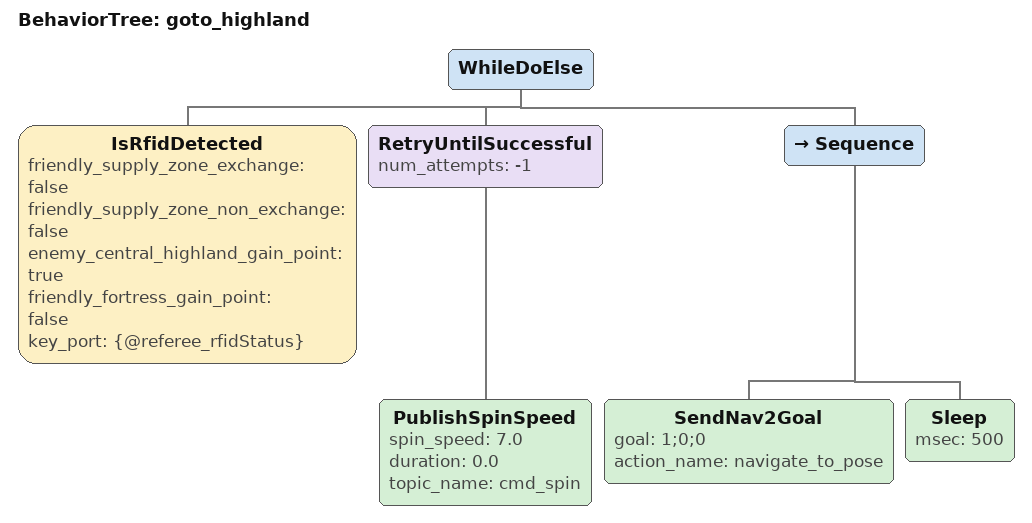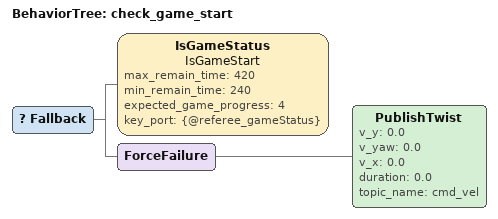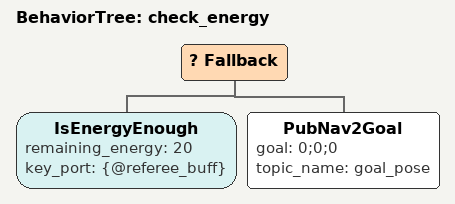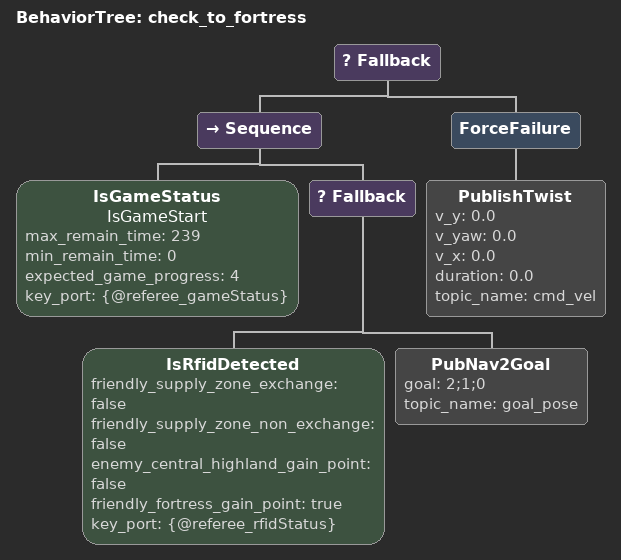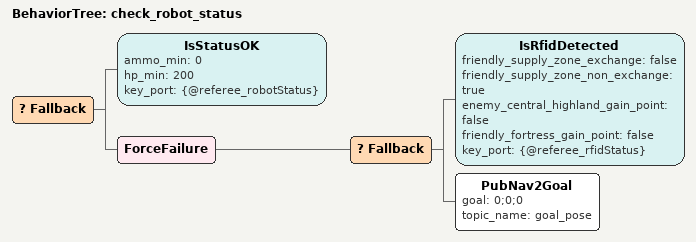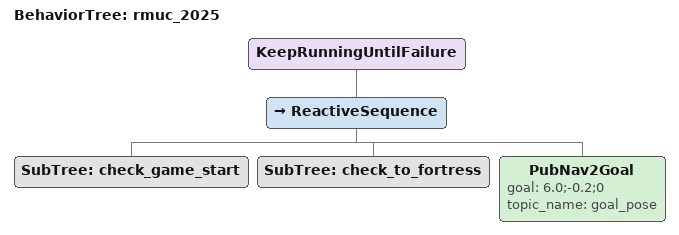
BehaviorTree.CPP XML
<?xml version="1.0" encoding="UTF-8"?>
<root BTCPP_format="4">
  <BehaviorTree ID="goto_highland">
    <WhileDoElse>
      <IsRfidDetected friendly_supply_zone_exchange="false"
                      friendly_supply_zone_non_exchange="false"
                      enemy_central_highland_gain_point="true"
                      friendly_fortress_gain_point="false"
                      key_port="{@referee_rfidStatus}"/>
      <RetryUntilSuccessful num_attempts="-1">
        <PublishSpinSpeed spin_speed="7.0"
                            duration="0.0"
                            topic_name="cmd_spin"/>
      </RetryUntilSuccessful>
      <Sequence>
        <SendNav2Goal goal="1;0;0"
                      action_name="navigate_to_pose"/>
        <Sleep msec="500"/>
      </Sequence>
    </WhileDoElse>
  </BehaviorTree>
  <BehaviorTree ID="check_game_start">
    <Fallback>
      <IsGameStatus name="IsGameStart"
                    max_remain_time="420"
                    min_remain_time="240"
                    expected_game_progress="4"
                    key_port="{@referee_gameStatus}"/>
      <ForceFailure>
          <PublishTwist v_y="0.0"
                        v_yaw="0.0"
                        v_x="0.0"
                        duration="0.0"
                        topic_name="cmd_vel"/>
      </ForceFailure>
    </Fallback>
  </BehaviorTree>
    <BehaviorTree ID="check_energy">
    <Fallback>
      <IsEnergyEnough remaining_energy="20"
                      key_port="{@referee_buff}"/>

      <PubNav2Goal    goal="0;0;0"
                      topic_name="goal_pose"/>
    </Fallback>
  </BehaviorTree>

  <BehaviorTree ID="check_to_fortress">
    <Fallback>
      <Sequence>
        <IsGameStatus name="IsGameStart"
                      max_remain_time="239"
                      min_remain_time="0"
                      expected_game_progress="4"
                      key_port="{@referee_gameStatus}"/>
        <Fallback>
          <IsRfidDetected friendly_supply_zone_exchange="false"
                        friendly_supply_zone_non_exchange="false"
                        enemy_central_highland_gain_point="false"
                        friendly_fortress_gain_point="true"
                        key_port="{@referee_rfidStatus}"/>
          <PubNav2Goal goal="2;1;0"
                        topic_name="goal_pose"/>
        </Fallback>
      </Sequence>
      <ForceFailure>
        <PublishTwist v_y="0.0"
                      v_yaw="0.0"
                      v_x="0.0"
                      duration="0.0"
                      topic_name="cmd_vel"/>
      </ForceFailure>
    </Fallback>
  </BehaviorTree>
  <BehaviorTree ID="check_robot_status">
    <Fallback>
      <IsStatusOK ammo_min="0"
                  hp_min="200"
                  key_port="{@referee_robotStatus}"/>
      <ForceFailure>
        <Fallback>
          <IsRfidDetected friendly_supply_zone_exchange="false"
                          friendly_supply_zone_non_exchange="true"
                          enemy_central_highland_gain_point="false"
                          friendly_fortress_gain_point="false"
                          key_port="{@referee_rfidStatus}"/>
          <PubNav2Goal goal="0;0;0"
                       topic_name="goal_pose"/>
        </Fallback>
      </ForceFailure>
    </Fallback>
  </BehaviorTree>
  <BehaviorTree ID="rmuc_2025">
    <KeepRunningUntilFailure>
      <ReactiveSequence>
        <SubTree ID="check_game_start"/>

        <SubTree ID="check_to_fortress"/>
        <PubNav2Goal goal="6.0;-0.2;0" topic_name="goal_pose"/>
      </ReactiveSequence>
    </KeepRunningUntilFailure>
  </BehaviorTree>

</root>
